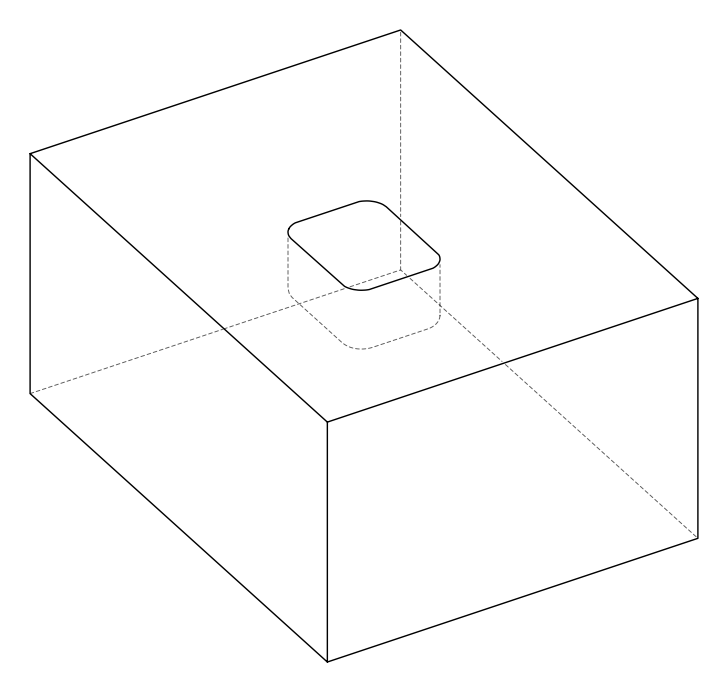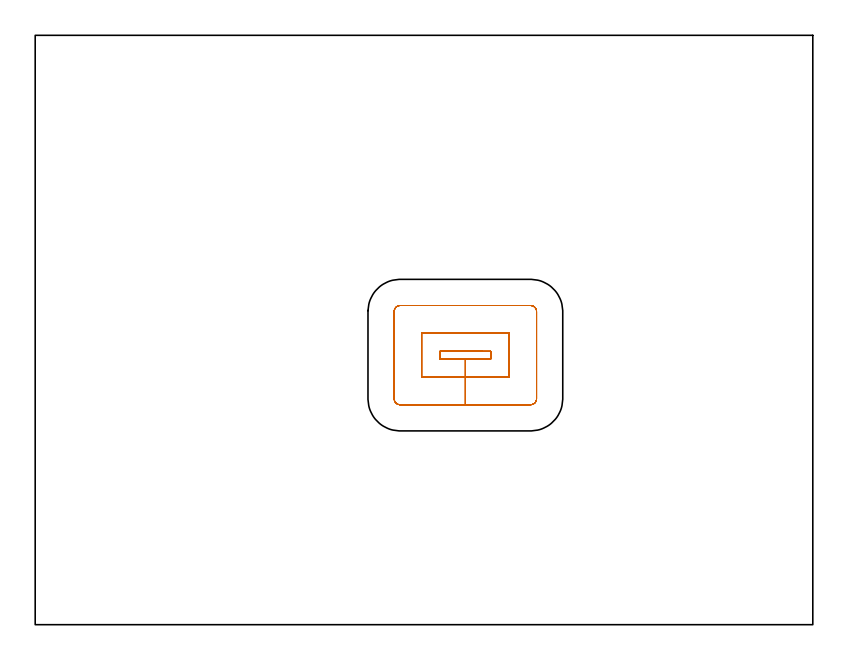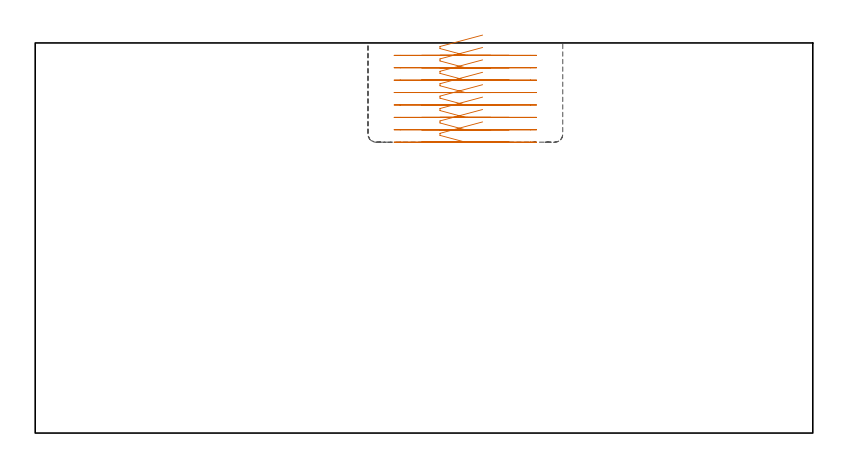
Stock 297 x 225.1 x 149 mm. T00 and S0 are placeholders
(PLAN: 1 operations, 0 tool changes, 6.5 min)
(1 MILL_RECTANGULAR_POCKET | POCKET_RECTANGULAR_STRAIGHT | UGT0201_095 | Follow Part, ap 5, ae 75% | 6.49 min | 157785 mm3)
(TOOL UGT0201_095 | End mill 20 mm | D20 R3 FL38 Z4)
(OP 1 MILL_RECTANGULAR_POCKET)
G17 G21 G94 G90
T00 M6
G54
G17 G0 G90 X170.877 Y104.4 S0 M3
G43 Z159. H0
Z152.
G94 G1 X154.6 Z147.639 F250.
Y101.5 Z146.862
X164.3 Z144.262
X174. F500.
Y104.4
X154.6
Y101.5
X164.3
Y94.5
X181.
Y111.4
X147.6
Y94.5
X164.3
Y84.
X189.2
G3 X191.5 Y86.3 R2.3
G1 Y119.6
G3 X189.2 Y121.9 R2.3
G1 X139.4
G3 X137.1 Y119.6 R2.3
G1 Y86.3
G3 X139.4 Y84. R2.3
G1 X164.3
X165.3
G0 X170.877 Y104.4 Z147.262
G1 X154.6 Z142.901 F250.
Y101.5 Z142.124
X164.3 Z139.525
X174. F500.
Y104.4
X154.6
Y101.5
X164.3
Y94.5
X181.
Y111.4
X147.6
Y94.5
X164.3
Y84.
X189.2
G3 X191.5 Y86.3 R2.3
G1 Y119.6
G3 X189.2 Y121.9 R2.3
G1 X139.4
G3 X137.1 Y119.6 R2.3
G1 Y86.3
G3 X139.4 Y84. R2.3
G1 X164.3
X165.3
G0 X170.877 Y104.4 Z142.525
G1 X154.6 Z138.164 F250.
Y101.5 Z137.387
X164.3 Z134.787
X174. F500.
Y104.4
X154.6
Y101.5
X164.3
Y94.5
X181.
Y111.4
X147.6
Y94.5
X164.3
Y84.
X189.2
G3 X191.5 Y86.3 R2.3
G1 Y119.6
G3 X189.2 Y121.9 R2.3
G1 X139.4
G3 X137.1 Y119.6 R2.3
G1 Y86.3
G3 X139.4 Y84. R2.3
G1 X164.3
X165.3
G0 X170.877 Y104.4 Z137.787
G1 X154.6 Z133.426 F250.
Y101.5 Z132.649
X164.3 Z130.05
X174. F500.
Y104.4
X154.6
Y101.5
X164.3
Y94.5
X181.
Y111.4
X147.6
Y94.5
X164.3
Y84.
X189.2
G3 X191.5 Y86.3 R2.3
G1 Y119.6
G3 X189.2 Y121.9 R2.3
G1 X139.4
G3 X137.1 Y119.6 R2.3
G1 Y86.3
G3 X139.4 Y84. R2.3
G1 X164.3
X165.3
G0 X170.877 Y104.4 Z133.05
G1 X154.6 Z128.689 F250.
Y101.5 Z127.912
X164.3 Z125.312
X174. F500.
Y104.4
X154.6
Y101.5
X164.3
Y94.5
X181.
Y111.4
X147.6
Y94.5
X164.3
Y84.
X189.2
G3 X191.5 Y86.3 R2.3
G1 Y119.6
G3 X189.2 Y121.9 R2.3
G1 X139.4
G3 X137.1 Y119.6 R2.3
G1 Y86.3
G3 X139.4 Y84. R2.3
G1 X164.3
X165.3
G0 X170.877 Y104.4 Z128.312
G1 X154.6 Z123.951 F250.
Y101.5 Z123.174
X164.3 Z120.575
X174. F500.
Y104.4
X154.6
Y101.5
X164.3
Y94.5
X181.
Y111.4
X147.6
Y94.5
X164.3
Y84.
X189.2
G3 X191.5 Y86.3 R2.3
G1 Y119.6
G3 X189.2 Y121.9 R2.3
G1 X139.4
G3 X137.1 Y119.6 R2.3
G1 Y86.3
G3 X139.4 Y84. R2.3
G1 X164.3
X165.3
G0 X170.877 Y104.4 Z123.575
G1 X154.6 Z119.214 F250.
Y101.5 Z118.437
X164.3 Z115.837
X174. F500.
Y104.4
X154.6
Y101.5
X164.3
Y94.5
X181.
Y111.4
X147.6
Y94.5
X164.3
Y84.
X189.2
G3 X191.5 Y86.3 R2.3
G1 Y119.6
G3 X189.2 Y121.9 R2.3
G1 X139.4
G3 X137.1 Y119.6 R2.3
G1 Y86.3
G3 X139.4 Y84. R2.3
G1 X164.3
X165.3
G0 X170.877 Y104.4 Z118.837
G1 X154.6 Z114.476 F250.
Y101.5 Z113.699
X164.3 Z111.1
X174. F500.
Y104.4
X154.6
Y101.5
X164.3
Y94.5
X181.
Y111.4
X147.6
Y94.5
X164.3
Y84.
X189.2
G3 X191.5 Y86.3 R2.3
G1 Y119.6
G3 X189.2 Y121.9 R2.3
G1 X139.4
G3 X137.1 Y119.6 R2.3
G1 Y86.3
G3 X139.4 Y84. R2.3
G1 X164.3
X165.3
G0 Z159.
M5
M2
